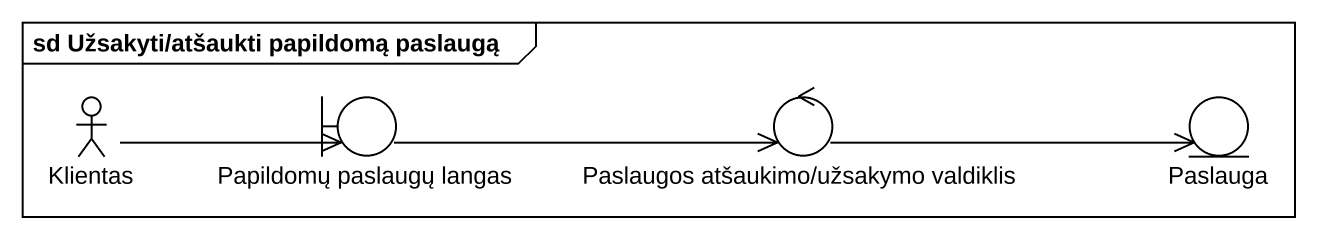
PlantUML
@startuml
mainframe sd Užsakyti/atšaukti papildomą paslaugą
actor Klientas
boundary "Papildomų paslaugų langas" as Papildomų_paslaugų_langas
control "Paslaugos atšaukimo/užsakymo valdiklis" as Paslaugos_atšaukimo
entity Paslauga
Klientas -right-> Papildomų_paslaugų_langas
Papildomų_paslaugų_langas -right-> Paslaugos_atšaukimo
Paslaugos_atšaukimo -right-> Paslauga
@enduml
